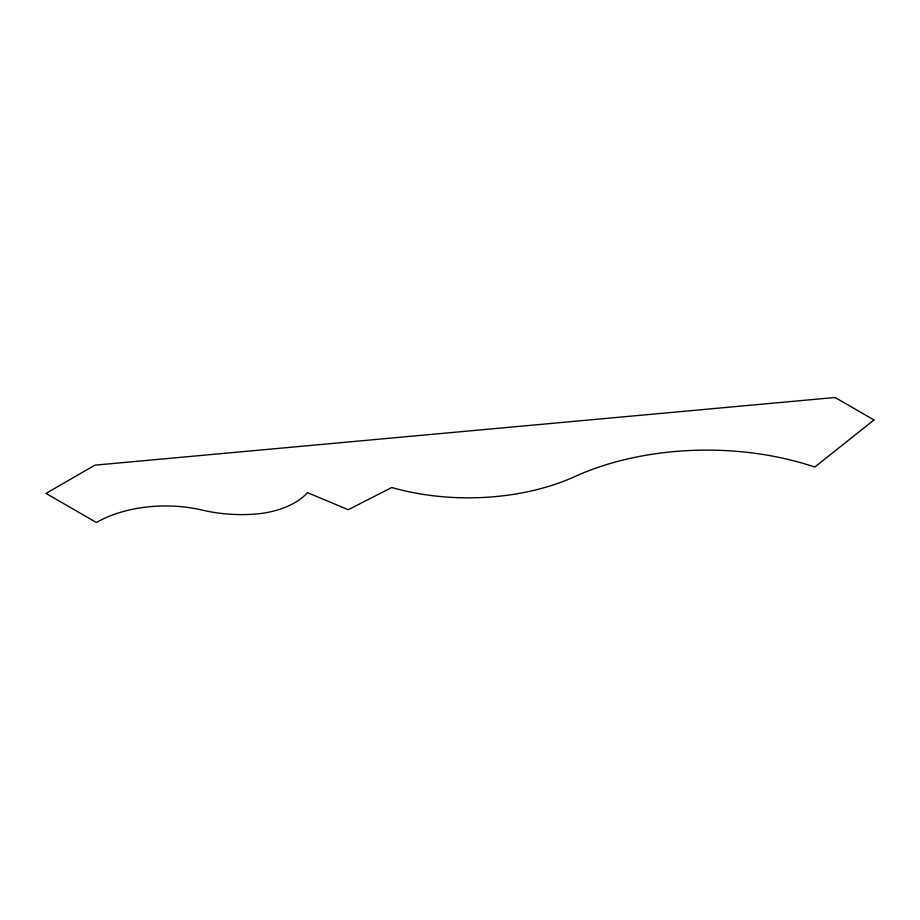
<?xml version="1.0" encoding="UTF-8"?>
<svg xmlns="http://www.w3.org/2000/svg" width="920" height="920" viewBox="0 0 920 920"><rect width="100%" height="100%" fill="white"/><g stroke="black" fill="none" stroke-linecap="round" stroke-linejoin="round"><path stroke-width="1.38" d="M874 419.968L814.74 467.061A213.049 123.004 0 0 0 574.712 476.629A172.546 99.624 0 0 1 391.759 487.508L348.231 509.726L307.441 492.614A69.184 39.939 0 0 1 256.162 514.015A103.948 60.018 0 0 1 202.906 510.243A97.692 56.396 0 0 0 96.416 522.514L46 493.407L94.909 465.163L835.049 397.486L874 419.968"/></g></svg>
